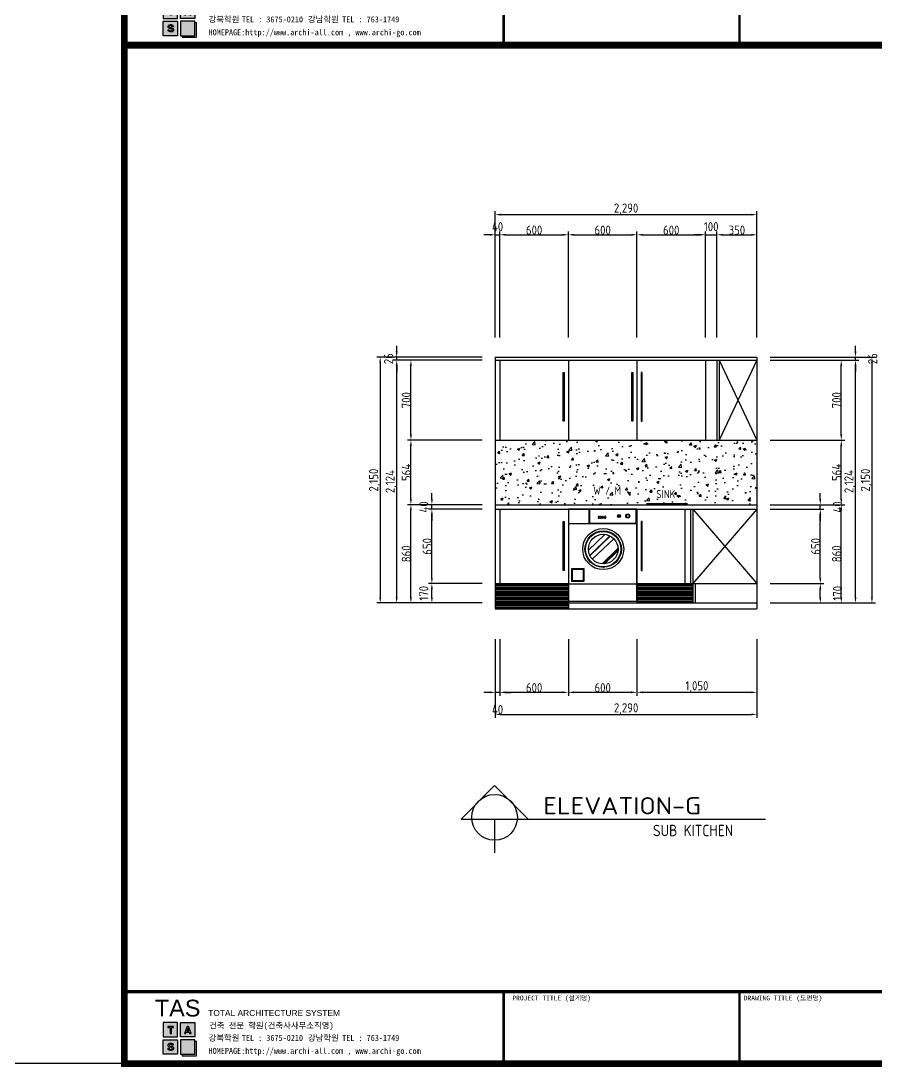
# Model space of a CAD drawing. Extents: x 0 to 79700, y -68 to 28499.
# Drawn here: x 40964 to 48449, y -68 to 9084 of the extents above; entities that cross this region are included whole.
import ezdxf

# ---------------------------------------------------------------- set-up
doc = ezdxf.new("R2010")
doc.units = 0
doc.header["$LTSCALE"] = 50
doc.header["$MEASUREMENT"] = 0
doc.header["$PDMODE"] = 3
doc.layers.get('0').update_dxf_attribs({"linetype": 'CONTINUOUS'})
doc.layers.get('DEFPOINTS').update_dxf_attribs({"linetype": 'CONTINUOUS'})
for name, color, linetype in [('BASE', 2, 'CONTINUOUS'), ('FU', 4, 'CONTINUOUS'), ('FUR', 4, 'CONTINUOUS'), ('V', 4, 'CONTINUOUS')]:
    doc.layers.add(name, color=color, linetype=linetype)
doc.styles.add('3', font='swissk.ttf')
doc.styles.add('4', font='')
doc.styles.get("Standard").update_dxf_attribs({"font": 'architxt.shx'})
doc.styles.get('4').set_extended_font_data('DotumChe')
doc.dimstyles.new('STANDARD$0', dxfattribs={"dimscale": 0, "dimtxt": 80, "dimasz": 50, "dimexe": 30, "dimexo": 150, "dimtad": 3, "dimdec": 0, "dimdsep": 46, "dimlunit": 6, "dimtxsty": 'Standard', "dimcen": 80, "dimclrd": 254, "dimclre": 254, "dimadec": 0, "dimazin": 0, "dimtfac": 1, "dimtdec": 0, "dimtmove": 2, "dimatfit": 3, "dimfxl": 1, "dimtolj": 1, "dimtzin": 0, "dimarcsym": 0})

# ---------------------------------------------------------------- blocks, each defined once
blk = doc.blocks.new('*D437')
at = {"color": 254, "lineweight": -2, "transparency": 16777216}
for p, q in [((47522.3, 4162.2), (47991.2, 4162.2)), ((47961.2, 4042.2), (47961.2, 4112.2)), ((47522.3, 3992.2), (47991.2, 3992.2))]:
    blk.add_line(p, q, dxfattribs=at)
at = {"color": 254, "transparency": 16777216}
for points in [[(47952.8, 4112.2), (47969.5, 4112.2), (47961.2, 4162.2)], [(47952.8, 4042.2), (47969.5, 4042.2), (47961.2, 3992.2)]]:
    blk.add_solid(points, dxfattribs=at)
at = {"layer": 'DEFPOINTS', "color": 0, "transparency": 16777216}
for p in [(47372.3, 4162.2), (47961.2, 4162.2), (47372.3, 3992.2)]:
    blk.add_point(p, dxfattribs=at)
at = {"color": 0, "transparency": 16777216, "insert": (48112.1, 4077.2), "char_height": 80, "attachment_point": 5, "rotation": 90}
blk.add_mtext('\\A1;170', dxfattribs=at)
blk = doc.blocks.new('*D438')
at = {"color": 254, "lineweight": -2, "transparency": 16777216}
for p, q in [((47522.3, 4812.2), (47991.2, 4812.2)), ((47961.2, 4212.2), (47961.2, 4762.2)), ((47522.3, 4162.2), (47991.2, 4162.2))]:
    blk.add_line(p, q, dxfattribs=at)
at = {"color": 254, "transparency": 16777216}
for points in [[(47952.8, 4762.2), (47969.5, 4762.2), (47961.2, 4812.2)], [(47952.8, 4212.2), (47969.5, 4212.2), (47961.2, 4162.2)]]:
    blk.add_solid(points, dxfattribs=at)
at = {"layer": 'DEFPOINTS', "color": 0, "transparency": 16777216}
for p in [(47372.3, 4812.2), (47961.2, 4812.2), (47372.3, 4162.2)]:
    blk.add_point(p, dxfattribs=at)
at = {"color": 0, "transparency": 16777216, "insert": (47920.5, 4487.2), "char_height": 80, "attachment_point": 5, "rotation": 90}
blk.add_mtext('\\A1;650', dxfattribs=at)
blk = doc.blocks.new('*D439')
at = {"color": 254, "lineweight": -2, "transparency": 16777216}
for p, q in [((47961.2, 4902.2), (47961.2, 4952.2)), ((47522.3, 4852.2), (47991.2, 4852.2)), ((47961.2, 4812.2), (47961.2, 4852.2)), ((47522.3, 4812.2), (47991.2, 4812.2)), ((47961.2, 4762.2), (47961.2, 4712.2))]:
    blk.add_line(p, q, dxfattribs=at)
at = {"color": 254, "transparency": 16777216}
for points in [[(47952.8, 4902.2), (47969.5, 4902.2), (47961.2, 4852.2)], [(47952.8, 4762.2), (47969.5, 4762.2), (47961.2, 4812.2)]]:
    blk.add_solid(points, dxfattribs=at)
at = {"layer": 'DEFPOINTS', "color": 0, "transparency": 16777216}
for p in [(47372.3, 4852.2), (47961.2, 4852.2), (47372.3, 4812.2)]:
    blk.add_point(p, dxfattribs=at)
at = {"color": 0, "transparency": 16777216, "insert": (48112.1, 4832.2), "char_height": 80, "attachment_point": 5, "rotation": 90}
blk.add_mtext('\\A1;40', dxfattribs=at)
blk = doc.blocks.new('*D440')
at = {"color": 254, "lineweight": -2, "transparency": 16777216}
for p, q in [((47522.3, 4852.2), (48174.7, 4852.2)), ((48144.7, 4042.2), (48144.7, 4802.2)), ((47522.3, 3992.2), (48174.7, 3992.2))]:
    blk.add_line(p, q, dxfattribs=at)
at = {"color": 254, "transparency": 16777216}
for points in [[(48136.4, 4802.2), (48153, 4802.2), (48144.7, 4852.2)], [(48136.4, 4042.2), (48153, 4042.2), (48144.7, 3992.2)]]:
    blk.add_solid(points, dxfattribs=at)
at = {"layer": 'DEFPOINTS', "color": 0, "transparency": 16777216}
for p in [(47372.3, 4852.2), (48144.7, 4852.2), (47372.3, 3992.2)]:
    blk.add_point(p, dxfattribs=at)
at = {"color": 0, "transparency": 16777216, "insert": (48104.1, 4422.2), "char_height": 80, "attachment_point": 5, "rotation": 90}
blk.add_mtext('\\A1;860', dxfattribs=at)
blk = doc.blocks.new('*D441')
at = {"color": 254, "lineweight": -2, "transparency": 16777216}
for p, q in [((47522.3, 5416.2), (48174.7, 5416.2)), ((48144.7, 4902.2), (48144.7, 5366.2)), ((47522.3, 4852.2), (48174.7, 4852.2))]:
    blk.add_line(p, q, dxfattribs=at)
at = {"color": 254, "transparency": 16777216}
for points in [[(48136.4, 5366.2), (48153, 5366.2), (48144.7, 5416.2)], [(48136.4, 4902.2), (48153, 4902.2), (48144.7, 4852.2)]]:
    blk.add_solid(points, dxfattribs=at)
at = {"layer": 'DEFPOINTS', "color": 0, "transparency": 16777216}
for p in [(47372.3, 5416.2), (48144.7, 5416.2), (47372.3, 4852.2)]:
    blk.add_point(p, dxfattribs=at)
at = {"color": 0, "transparency": 16777216, "insert": (48104.1, 5134.2), "char_height": 80, "attachment_point": 5, "rotation": 90}
blk.add_mtext('\\A1;564', dxfattribs=at)
blk = doc.blocks.new('*D442')
at = {"color": 254, "lineweight": -2, "transparency": 16777216}
for p, q in [((47522.3, 6116.2), (48174.7, 6116.2)), ((48144.7, 5466.2), (48144.7, 6066.2)), ((47522.3, 5416.2), (48174.7, 5416.2))]:
    blk.add_line(p, q, dxfattribs=at)
at = {"color": 254, "transparency": 16777216}
for points in [[(48136.4, 6066.2), (48153, 6066.2), (48144.7, 6116.2)], [(48136.4, 5466.2), (48153, 5466.2), (48144.7, 5416.2)]]:
    blk.add_solid(points, dxfattribs=at)
at = {"layer": 'DEFPOINTS', "color": 0, "transparency": 16777216}
for p in [(47372.3, 6116.2), (48144.7, 6116.2), (47372.3, 5416.2)]:
    blk.add_point(p, dxfattribs=at)
at = {"color": 0, "transparency": 16777216, "insert": (48104.1, 5766.2), "char_height": 80, "attachment_point": 5, "rotation": 90}
blk.add_mtext('\\A1;700', dxfattribs=at)
blk = doc.blocks.new('*D443')
at = {"color": 254, "lineweight": -2, "transparency": 16777216}
for p, q in [((47522.3, 6116.2), (48299.2, 6116.2)), ((48269.2, 4042.2), (48269.2, 6066.2)), ((47522.3, 3992.2), (48299.2, 3992.2))]:
    blk.add_line(p, q, dxfattribs=at)
at = {"color": 254, "transparency": 16777216}
for points in [[(48260.9, 6066.2), (48277.6, 6066.2), (48269.2, 6116.2)], [(48260.9, 4042.2), (48277.6, 4042.2), (48269.2, 3992.2)]]:
    blk.add_solid(points, dxfattribs=at)
at = {"layer": 'DEFPOINTS', "color": 0, "transparency": 16777216}
for p in [(47372.3, 6116.2), (48269.2, 6116.2), (47372.3, 3992.2)]:
    blk.add_point(p, dxfattribs=at)
at = {"color": 0, "transparency": 16777216, "insert": (48221, 5054.2), "char_height": 80, "attachment_point": 5, "rotation": 90}
blk.add_mtext('\\A1;2,124', dxfattribs=at)
blk = doc.blocks.new('*D444')
at = {"color": 254, "lineweight": -2, "transparency": 16777216}
for p, q in [((48269.2, 6192.2), (48269.2, 6242.2)), ((47522.3, 6142.2), (48299.2, 6142.2)), ((48269.2, 6116.2), (48269.2, 6142.2)), ((47522.3, 6116.2), (48299.2, 6116.2)), ((48269.2, 6066.2), (48269.2, 6016.2))]:
    blk.add_line(p, q, dxfattribs=at)
at = {"color": 254, "transparency": 16777216}
for points in [[(48260.9, 6192.2), (48277.6, 6192.2), (48269.2, 6142.2)], [(48260.9, 6066.2), (48277.6, 6066.2), (48269.2, 6116.2)]]:
    blk.add_solid(points, dxfattribs=at)
at = {"layer": 'DEFPOINTS', "color": 0, "transparency": 16777216}
for p in [(47372.3, 6142.2), (48269.2, 6142.2), (47372.3, 6116.2)]:
    blk.add_point(p, dxfattribs=at)
at = {"color": 0, "transparency": 16777216, "insert": (48420.2, 6129.2), "char_height": 80, "attachment_point": 5, "rotation": 90}
blk.add_mtext('\\A1;26', dxfattribs=at)
blk = doc.blocks.new('*D445')
at = {"color": 254, "lineweight": -2, "transparency": 16777216}
for p, q in [((47522.3, 6142.2), (48443.4, 6142.2)), ((48413.4, 6092.2), (48413.4, 4042.2)), ((47522.3, 3992.2), (48443.4, 3992.2))]:
    blk.add_line(p, q, dxfattribs=at)
at = {"color": 254, "transparency": 16777216}
for points in [[(48405.1, 6092.2), (48421.7, 6092.2), (48413.4, 6142.2)], [(48405.1, 4042.2), (48421.7, 4042.2), (48413.4, 3992.2)]]:
    blk.add_solid(points, dxfattribs=at)
at = {"layer": 'DEFPOINTS', "color": 0, "transparency": 16777216}
for p in [(47372.3, 6142.2), (47372.3, 3992.2), (48413.4, 3992.2)]:
    blk.add_point(p, dxfattribs=at)
at = {"color": 0, "transparency": 16777216, "insert": (48365.2, 5067.2), "char_height": 80, "attachment_point": 5, "rotation": 90}
blk.add_mtext('\\A1;2,150', dxfattribs=at)
blk = doc.blocks.new('*D587')
at = {"color": 254, "lineweight": -2, "transparency": 16777216}
for p, q in [((46356.2, 3674.6), (46356.2, 3180.5)), ((47406.2, 3674.6), (47406.2, 3180.5)), ((47356.2, 3210.5), (46406.2, 3210.5))]:
    blk.add_line(p, q, dxfattribs=at)
at = {"color": 254, "transparency": 16777216}
for points in [[(46406.2, 3218.8), (46406.2, 3202.2), (46356.2, 3210.5)], [(47356.2, 3218.8), (47356.2, 3202.2), (47406.2, 3210.5)]]:
    blk.add_solid(points, dxfattribs=at)
at = {"layer": 'DEFPOINTS', "color": 0, "transparency": 16777216}
for p in [(46356.2, 3824.6), (47406.2, 3824.6), (46356.2, 3210.5)]:
    blk.add_point(p, dxfattribs=at)
at = {"color": 0, "transparency": 16777216, "insert": (46881.2, 3258.7), "char_height": 80, "attachment_point": 5}
blk.add_mtext('\\A1;1,050', dxfattribs=at)
blk = doc.blocks.new('*D588')
at = {"color": 254, "lineweight": -2, "transparency": 16777216}
for p, q in [((45756.2, 3674.6), (45756.2, 3180.5)), ((46356.2, 3674.6), (46356.2, 3180.5)), ((46306.2, 3210.5), (45806.2, 3210.5))]:
    blk.add_line(p, q, dxfattribs=at)
at = {"color": 254, "transparency": 16777216}
for points in [[(45806.2, 3218.8), (45806.2, 3202.2), (45756.2, 3210.5)], [(46306.2, 3218.8), (46306.2, 3202.2), (46356.2, 3210.5)]]:
    blk.add_solid(points, dxfattribs=at)
at = {"layer": 'DEFPOINTS', "color": 0, "transparency": 16777216}
for p in [(45756.2, 3824.6), (46356.2, 3824.6), (45756.2, 3210.5)]:
    blk.add_point(p, dxfattribs=at)
at = {"color": 0, "transparency": 16777216, "insert": (46056.2, 3251.1), "char_height": 80, "attachment_point": 5}
blk.add_mtext('\\A1;600', dxfattribs=at)
blk = doc.blocks.new('*D589')
at = {"color": 254, "lineweight": -2, "transparency": 16777216}
for p, q in [((45156.2, 3674.6), (45156.2, 3180.5)), ((45756.2, 3674.6), (45756.2, 3180.5)), ((45706.2, 3210.5), (45206.2, 3210.5))]:
    blk.add_line(p, q, dxfattribs=at)
at = {"color": 254, "transparency": 16777216}
for points in [[(45206.2, 3218.8), (45206.2, 3202.2), (45156.2, 3210.5)], [(45706.2, 3218.8), (45706.2, 3202.2), (45756.2, 3210.5)]]:
    blk.add_solid(points, dxfattribs=at)
at = {"layer": 'DEFPOINTS', "color": 0, "transparency": 16777216}
for p in [(45156.2, 3824.6), (45756.2, 3824.6), (45156.2, 3210.5)]:
    blk.add_point(p, dxfattribs=at)
at = {"color": 0, "transparency": 16777216, "insert": (45456.2, 3251.1), "char_height": 80, "attachment_point": 5}
blk.add_mtext('\\A1;600', dxfattribs=at)
blk = doc.blocks.new('*D590')
at = {"color": 254, "lineweight": -2, "transparency": 16777216}
for p, q in [((45116.2, 3674.6), (45116.2, 3180.5)), ((45156.2, 3674.6), (45156.2, 3180.5)), ((45066.2, 3210.5), (45016.2, 3210.5)), ((45156.2, 3210.5), (45116.2, 3210.5)), ((45206.2, 3210.5), (45256.2, 3210.5))]:
    blk.add_line(p, q, dxfattribs=at)
at = {"color": 254, "transparency": 16777216}
for points in [[(45066.2, 3218.8), (45066.2, 3202.2), (45116.2, 3210.5)], [(45206.2, 3218.8), (45206.2, 3202.2), (45156.2, 3210.5)]]:
    blk.add_solid(points, dxfattribs=at)
at = {"layer": 'DEFPOINTS', "color": 0, "transparency": 16777216}
for p in [(45116.2, 3824.6), (45156.2, 3824.6), (45116.2, 3210.5)]:
    blk.add_point(p, dxfattribs=at)
at = {"color": 0, "transparency": 16777216, "insert": (45136.2, 3059.6), "char_height": 80, "attachment_point": 5}
blk.add_mtext('\\A1;40', dxfattribs=at)
blk = doc.blocks.new('*D591')
at = {"color": 254, "lineweight": -2, "transparency": 16777216}
for p, q in [((45116.2, 3674.6), (45116.2, 2987.5)), ((47406.2, 3674.6), (47406.2, 2987.5)), ((45166.2, 3017.5), (47356.2, 3017.5))]:
    blk.add_line(p, q, dxfattribs=at)
at = {"color": 254, "transparency": 16777216}
for points in [[(45166.2, 3025.9), (45166.2, 3009.2), (45116.2, 3017.5)], [(47356.2, 3025.9), (47356.2, 3009.2), (47406.2, 3017.5)]]:
    blk.add_solid(points, dxfattribs=at)
at = {"layer": 'DEFPOINTS', "color": 0, "transparency": 16777216}
for p in [(45116.2, 3824.6), (47406.2, 3824.6), (47406.2, 3017.5)]:
    blk.add_point(p, dxfattribs=at)
at = {"color": 0, "transparency": 16777216, "insert": (46261.2, 3065.8), "char_height": 80, "attachment_point": 5}
blk.add_mtext('\\A1;2,290', dxfattribs=at)
blk = doc.blocks.new('*D592')
at = {"color": 254, "lineweight": -2, "transparency": 16777216}
for p, q in [((45116.2, 6313.3), (45116.2, 7243.3)), ((45156.2, 6313.3), (45156.2, 7243.3)), ((45066.2, 7213.3), (45016.2, 7213.3)), ((45116.2, 7213.3), (45156.2, 7213.3)), ((45206.2, 7213.3), (45256.2, 7213.3))]:
    blk.add_line(p, q, dxfattribs=at)
at = {"color": 254, "transparency": 16777216}
for points in [[(45066.2, 7221.7), (45066.2, 7205), (45116.2, 7213.3)], [(45206.2, 7221.7), (45206.2, 7205), (45156.2, 7213.3)]]:
    blk.add_solid(points, dxfattribs=at)
at = {"layer": 'DEFPOINTS', "color": 0, "transparency": 16777216}
for p in [(45156.2, 7213.3), (45116.2, 6163.3), (45156.2, 6163.3)]:
    blk.add_point(p, dxfattribs=at)
at = {"color": 0, "transparency": 16777216, "insert": (45136.2, 7284.3), "char_height": 80, "attachment_point": 5}
blk.add_mtext('\\A1;40', dxfattribs=at)
blk = doc.blocks.new('*D593')
at = {"color": 254, "lineweight": -2, "transparency": 16777216}
for p, q in [((45156.2, 6313.3), (45156.2, 7243.3)), ((45756.2, 6313.3), (45756.2, 7243.3)), ((45206.2, 7213.3), (45706.2, 7213.3))]:
    blk.add_line(p, q, dxfattribs=at)
at = {"color": 254, "transparency": 16777216}
for points in [[(45206.2, 7221.7), (45206.2, 7205), (45156.2, 7213.3)], [(45706.2, 7221.7), (45706.2, 7205), (45756.2, 7213.3)]]:
    blk.add_solid(points, dxfattribs=at)
at = {"layer": 'DEFPOINTS', "color": 0, "transparency": 16777216}
for p in [(45756.2, 7213.3), (45156.2, 6163.3), (45756.2, 6163.3)]:
    blk.add_point(p, dxfattribs=at)
at = {"color": 0, "transparency": 16777216, "insert": (45456.2, 7254), "char_height": 80, "attachment_point": 5}
blk.add_mtext('\\A1;600', dxfattribs=at)
blk = doc.blocks.new('*D594')
at = {"color": 254, "lineweight": -2, "transparency": 16777216}
for p, q in [((45756.2, 6313.3), (45756.2, 7243.3)), ((46356.2, 6313.3), (46356.2, 7243.3)), ((45806.2, 7213.3), (46306.2, 7213.3))]:
    blk.add_line(p, q, dxfattribs=at)
at = {"color": 254, "transparency": 16777216}
for points in [[(45806.2, 7221.7), (45806.2, 7205), (45756.2, 7213.3)], [(46306.2, 7221.7), (46306.2, 7205), (46356.2, 7213.3)]]:
    blk.add_solid(points, dxfattribs=at)
at = {"layer": 'DEFPOINTS', "color": 0, "transparency": 16777216}
for p in [(46356.2, 7213.3), (45756.2, 6163.3), (46356.2, 6163.3)]:
    blk.add_point(p, dxfattribs=at)
at = {"color": 0, "transparency": 16777216, "insert": (46056.2, 7254), "char_height": 80, "attachment_point": 5}
blk.add_mtext('\\A1;600', dxfattribs=at)
blk = doc.blocks.new('*D595')
at = {"color": 254, "lineweight": -2, "transparency": 16777216}
for p, q in [((46356.2, 6313.3), (46356.2, 7243.3)), ((46956.2, 6313.3), (46956.2, 7243.3)), ((46406.2, 7213.3), (46906.2, 7213.3))]:
    blk.add_line(p, q, dxfattribs=at)
at = {"color": 254, "transparency": 16777216}
for points in [[(46406.2, 7221.7), (46406.2, 7205), (46356.2, 7213.3)], [(46906.2, 7221.7), (46906.2, 7205), (46956.2, 7213.3)]]:
    blk.add_solid(points, dxfattribs=at)
at = {"layer": 'DEFPOINTS', "color": 0, "transparency": 16777216}
for p in [(46956.2, 7213.3), (46356.2, 6163.3), (46956.2, 6163.3)]:
    blk.add_point(p, dxfattribs=at)
at = {"color": 0, "transparency": 16777216, "insert": (46656.2, 7254), "char_height": 80, "attachment_point": 5}
blk.add_mtext('\\A1;600', dxfattribs=at)
blk = doc.blocks.new('*D596')
at = {"color": 254, "lineweight": -2, "transparency": 16777216}
for p, q in [((46956.2, 6313.3), (46956.2, 7243.3)), ((47056.2, 6313.3), (47056.2, 7243.3)), ((46906.2, 7213.3), (46856.2, 7213.3)), ((46956.2, 7213.3), (47056.2, 7213.3)), ((47106.2, 7213.3), (47156.2, 7213.3))]:
    blk.add_line(p, q, dxfattribs=at)
at = {"color": 254, "transparency": 16777216}
for points in [[(46906.2, 7221.7), (46906.2, 7205), (46956.2, 7213.3)], [(47106.2, 7221.7), (47106.2, 7205), (47056.2, 7213.3)]]:
    blk.add_solid(points, dxfattribs=at)
at = {"layer": 'DEFPOINTS', "color": 0, "transparency": 16777216}
for p in [(47056.2, 7213.3), (46956.2, 6163.3), (47056.2, 6163.3)]:
    blk.add_point(p, dxfattribs=at)
at = {"color": 0, "transparency": 16777216, "insert": (47006.2, 7284.3), "char_height": 80, "attachment_point": 5}
blk.add_mtext('\\A1;100', dxfattribs=at)
blk = doc.blocks.new('*D597')
at = {"color": 254, "lineweight": -2, "transparency": 16777216}
for p, q in [((47056.2, 6313.3), (47056.2, 7243.3)), ((47406.2, 6313.3), (47406.2, 7243.3)), ((47106.2, 7213.3), (47356.2, 7213.3))]:
    blk.add_line(p, q, dxfattribs=at)
at = {"color": 254, "transparency": 16777216}
for points in [[(47106.2, 7221.7), (47106.2, 7205), (47056.2, 7213.3)], [(47356.2, 7221.7), (47356.2, 7205), (47406.2, 7213.3)]]:
    blk.add_solid(points, dxfattribs=at)
at = {"layer": 'DEFPOINTS', "color": 0, "transparency": 16777216}
for p in [(47406.2, 7213.3), (47056.2, 6163.3), (47406.2, 6163.3)]:
    blk.add_point(p, dxfattribs=at)
at = {"color": 0, "transparency": 16777216, "insert": (47231.2, 7254), "char_height": 80, "attachment_point": 5}
blk.add_mtext('\\A1;350', dxfattribs=at)
blk = doc.blocks.new('*D598')
at = {"color": 254, "lineweight": -2, "transparency": 16777216}
for p, q in [((45116.2, 6313.3), (45116.2, 7419.5)), ((47406.2, 6313.3), (47406.2, 7419.5)), ((45166.2, 7389.5), (47356.2, 7389.5))]:
    blk.add_line(p, q, dxfattribs=at)
at = {"color": 254, "transparency": 16777216}
for points in [[(45166.2, 7397.9), (45166.2, 7381.2), (45116.2, 7389.5)], [(47356.2, 7397.9), (47356.2, 7381.2), (47406.2, 7389.5)]]:
    blk.add_solid(points, dxfattribs=at)
at = {"layer": 'DEFPOINTS', "color": 0, "transparency": 16777216}
for p in [(47406.2, 7389.5), (45116.2, 6163.3), (47406.2, 6163.3)]:
    blk.add_point(p, dxfattribs=at)
at = {"color": 0, "transparency": 16777216, "insert": (46261.2, 7437.8), "char_height": 80, "attachment_point": 5}
blk.add_mtext('\\A1;2,290', dxfattribs=at)
blk = doc.blocks.new('*D599')
at = {"color": 254, "lineweight": -2, "transparency": 16777216}
for p, q in [((45000, 4162.2), (44531.2, 4162.2)), ((44561.2, 4042.2), (44561.2, 4112.2)), ((45000, 3992.2), (44531.2, 3992.2))]:
    blk.add_line(p, q, dxfattribs=at)
at = {"color": 254, "transparency": 16777216}
for points in [[(44552.8, 4112.2), (44569.5, 4112.2), (44561.2, 4162.2)], [(44552.8, 4042.2), (44569.5, 4042.2), (44561.2, 3992.2)]]:
    blk.add_solid(points, dxfattribs=at)
at = {"layer": 'DEFPOINTS', "color": 0, "transparency": 16777216}
for p in [(44561.2, 4162.2), (45150, 4162.2), (45150, 3992.2)]:
    blk.add_point(p, dxfattribs=at)
at = {"color": 0, "transparency": 16777216, "insert": (44490.2, 4077.2), "char_height": 80, "attachment_point": 5, "rotation": 90}
blk.add_mtext('\\A1;170', dxfattribs=at)
blk = doc.blocks.new('*D600')
at = {"color": 254, "lineweight": -2, "transparency": 16777216}
for p, q in [((45000, 4812.2), (44531.2, 4812.2)), ((44561.2, 4212.2), (44561.2, 4762.2)), ((45000, 4162.2), (44531.2, 4162.2))]:
    blk.add_line(p, q, dxfattribs=at)
at = {"color": 254, "transparency": 16777216}
for points in [[(44552.8, 4762.2), (44569.5, 4762.2), (44561.2, 4812.2)], [(44552.8, 4212.2), (44569.5, 4212.2), (44561.2, 4162.2)]]:
    blk.add_solid(points, dxfattribs=at)
at = {"layer": 'DEFPOINTS', "color": 0, "transparency": 16777216}
for p in [(44561.2, 4812.2), (45150, 4812.2), (45150, 4162.2)]:
    blk.add_point(p, dxfattribs=at)
at = {"color": 0, "transparency": 16777216, "insert": (44520.6, 4487.2), "char_height": 80, "attachment_point": 5, "rotation": 90}
blk.add_mtext('\\A1;650', dxfattribs=at)
blk = doc.blocks.new('*D601')
at = {"color": 254, "lineweight": -2, "transparency": 16777216}
for p, q in [((44561.2, 4902.2), (44561.2, 4952.2)), ((45000, 4852.2), (44531.2, 4852.2)), ((44561.2, 4812.2), (44561.2, 4852.2)), ((45000, 4812.2), (44531.2, 4812.2)), ((44561.2, 4762.2), (44561.2, 4712.2))]:
    blk.add_line(p, q, dxfattribs=at)
at = {"color": 254, "transparency": 16777216}
for points in [[(44552.8, 4902.2), (44569.5, 4902.2), (44561.2, 4852.2)], [(44552.8, 4762.2), (44569.5, 4762.2), (44561.2, 4812.2)]]:
    blk.add_solid(points, dxfattribs=at)
at = {"layer": 'DEFPOINTS', "color": 0, "transparency": 16777216}
for p in [(44561.2, 4852.2), (45150, 4852.2), (45150, 4812.2)]:
    blk.add_point(p, dxfattribs=at)
at = {"color": 0, "transparency": 16777216, "insert": (44490.2, 4832.2), "char_height": 80, "attachment_point": 5, "rotation": 90}
blk.add_mtext('\\A1;40', dxfattribs=at)
blk = doc.blocks.new('*D602')
at = {"color": 254, "lineweight": -2, "transparency": 16777216}
for p, q in [((45000, 4852.2), (44347.7, 4852.2)), ((44377.7, 4042.2), (44377.7, 4802.2)), ((45000, 3992.2), (44347.7, 3992.2))]:
    blk.add_line(p, q, dxfattribs=at)
at = {"color": 254, "transparency": 16777216}
for points in [[(44369.3, 4802.2), (44386, 4802.2), (44377.7, 4852.2)], [(44369.3, 4042.2), (44386, 4042.2), (44377.7, 3992.2)]]:
    blk.add_solid(points, dxfattribs=at)
at = {"layer": 'DEFPOINTS', "color": 0, "transparency": 16777216}
for p in [(44377.7, 4852.2), (45150, 4852.2), (45150, 3992.2)]:
    blk.add_point(p, dxfattribs=at)
at = {"color": 0, "transparency": 16777216, "insert": (44337, 4422.2), "char_height": 80, "attachment_point": 5, "rotation": 90}
blk.add_mtext('\\A1;860', dxfattribs=at)
blk = doc.blocks.new('*D603')
at = {"color": 254, "lineweight": -2, "transparency": 16777216}
for p, q in [((45000, 5416.2), (44347.7, 5416.2)), ((44377.7, 4902.2), (44377.7, 5366.2)), ((45000, 4852.2), (44347.7, 4852.2))]:
    blk.add_line(p, q, dxfattribs=at)
at = {"color": 254, "transparency": 16777216}
for points in [[(44369.3, 5366.2), (44386, 5366.2), (44377.7, 5416.2)], [(44369.3, 4902.2), (44386, 4902.2), (44377.7, 4852.2)]]:
    blk.add_solid(points, dxfattribs=at)
at = {"layer": 'DEFPOINTS', "color": 0, "transparency": 16777216}
for p in [(44377.7, 5416.2), (45150, 5416.2), (45150, 4852.2)]:
    blk.add_point(p, dxfattribs=at)
at = {"color": 0, "transparency": 16777216, "insert": (44337, 5134.2), "char_height": 80, "attachment_point": 5, "rotation": 90}
blk.add_mtext('\\A1;564', dxfattribs=at)
blk = doc.blocks.new('*D604')
at = {"color": 254, "lineweight": -2, "transparency": 16777216}
for p, q in [((45000, 6116.2), (44347.7, 6116.2)), ((44377.7, 5466.2), (44377.7, 6066.2)), ((45000, 5416.2), (44347.7, 5416.2))]:
    blk.add_line(p, q, dxfattribs=at)
at = {"color": 254, "transparency": 16777216}
for points in [[(44369.3, 6066.2), (44386, 6066.2), (44377.7, 6116.2)], [(44369.3, 5466.2), (44386, 5466.2), (44377.7, 5416.2)]]:
    blk.add_solid(points, dxfattribs=at)
at = {"layer": 'DEFPOINTS', "color": 0, "transparency": 16777216}
for p in [(44377.7, 6116.2), (45150, 6116.2), (45150, 5416.2)]:
    blk.add_point(p, dxfattribs=at)
at = {"color": 0, "transparency": 16777216, "insert": (44337, 5766.2), "char_height": 80, "attachment_point": 5, "rotation": 90}
blk.add_mtext('\\A1;700', dxfattribs=at)
blk = doc.blocks.new('*D605')
at = {"color": 254, "lineweight": -2, "transparency": 16777216}
for p, q in [((45000, 6116.2), (44223.1, 6116.2)), ((44253.1, 4042.2), (44253.1, 6066.2)), ((45000, 3992.2), (44223.1, 3992.2))]:
    blk.add_line(p, q, dxfattribs=at)
at = {"color": 254, "transparency": 16777216}
for points in [[(44244.8, 6066.2), (44261.5, 6066.2), (44253.1, 6116.2)], [(44244.8, 4042.2), (44261.5, 4042.2), (44253.1, 3992.2)]]:
    blk.add_solid(points, dxfattribs=at)
at = {"layer": 'DEFPOINTS', "color": 0, "transparency": 16777216}
for p in [(44253.1, 6116.2), (45150, 6116.2), (45150, 3992.2)]:
    blk.add_point(p, dxfattribs=at)
at = {"color": 0, "transparency": 16777216, "insert": (44204.9, 5054.2), "char_height": 80, "attachment_point": 5, "rotation": 90}
blk.add_mtext('\\A1;2,124', dxfattribs=at)
blk = doc.blocks.new('*D606')
at = {"color": 254, "lineweight": -2, "transparency": 16777216}
for p, q in [((44253.1, 6192.2), (44253.1, 6242.2)), ((45000, 6142.2), (44223.1, 6142.2)), ((44253.1, 6116.2), (44253.1, 6142.2)), ((45000, 6116.2), (44223.1, 6116.2)), ((44253.1, 6066.2), (44253.1, 6016.2))]:
    blk.add_line(p, q, dxfattribs=at)
at = {"color": 254, "transparency": 16777216}
for points in [[(44244.8, 6192.2), (44261.5, 6192.2), (44253.1, 6142.2)], [(44244.8, 6066.2), (44261.5, 6066.2), (44253.1, 6116.2)]]:
    blk.add_solid(points, dxfattribs=at)
at = {"layer": 'DEFPOINTS', "color": 0, "transparency": 16777216}
for p in [(44253.1, 6142.2), (45150, 6142.2), (45150, 6116.2)]:
    blk.add_point(p, dxfattribs=at)
at = {"color": 0, "transparency": 16777216, "insert": (44182.2, 6129.2), "char_height": 80, "attachment_point": 5, "rotation": 90}
blk.add_mtext('\\A1;26', dxfattribs=at)
blk = doc.blocks.new('*D607')
at = {"color": 254, "lineweight": -2, "transparency": 16777216}
for p, q in [((45000, 6142.2), (44078.9, 6142.2)), ((44108.9, 6092.2), (44108.9, 4042.2)), ((45000, 3992.2), (44078.9, 3992.2))]:
    blk.add_line(p, q, dxfattribs=at)
at = {"color": 254, "transparency": 16777216}
for points in [[(44100.6, 6092.2), (44117.3, 6092.2), (44108.9, 6142.2)], [(44100.6, 4042.2), (44117.3, 4042.2), (44108.9, 3992.2)]]:
    blk.add_solid(points, dxfattribs=at)
at = {"layer": 'DEFPOINTS', "color": 0, "transparency": 16777216}
for p in [(45150, 6142.2), (44108.9, 3992.2), (45150, 3992.2)]:
    blk.add_point(p, dxfattribs=at)
at = {"color": 0, "transparency": 16777216, "insert": (44060.7, 5067.2), "char_height": 80, "attachment_point": 5, "rotation": 90}
blk.add_mtext('\\A1;2,150', dxfattribs=at)
blk = doc.blocks.new('407')
at = {"color": 71}
for p, q in [((-401.1, 566.9), (198.9, 566.9)), ((198.9, 566.9), (-401.1, 566.9)), ((-401.1, 566.9), (-401.1, -238.1)), ((-219.2, 438.4), (-219.2, 565.6)), ((193.6, 563.7), (-215.7, 563.7)), ((-215.7, 563.7), (-215.7, 444.1)), ((193.6, 444.1), (193.6, 563.7)), ((198.9, 566.9), (198.9, -84.4)), ((198.9, -238.1), (198.9, 566.9)), ((198.9, 565.6), (198.9, -84.4)), ((-140.9, 503.9), (-140.9, 487.5)), ((-135.6, 503.9), (-140.9, 503.9)), ((-140.9, 487.5), (-135.6, 487.5)), ((-135.6, 487.5), (-135.6, 503.9)), ((-128.1, 503.9), (-128.1, 487.5)), ((-122.9, 503.9), (-128.1, 503.9)), ((-128.1, 487.5), (-122.9, 487.5)), ((-122.9, 487.5), (-122.9, 503.9)), ((-116.2, 503.9), (-116.2, 487.5)), ((-110.9, 503.9), (-116.2, 503.9)), ((-116.2, 487.5), (-110.9, 487.5)), ((-110.9, 487.5), (-110.9, 503.9)), ((-103.5, 503.9), (-103.5, 487.5)), ((-98.2, 503.9), (-103.5, 503.9)), ((-103.5, 487.5), (-98.2, 487.5)), ((-98.2, 487.5), (-98.2, 503.9)), ((-91.5, 503.9), (-91.5, 487.5)), ((-86.3, 503.9), (-91.5, 503.9)), ((-91.5, 487.5), (-86.3, 487.5)), ((-86.3, 487.5), (-86.3, 503.9)), ((-78.8, 503.9), (-78.8, 487.5)), ((-73.5, 503.9), (-78.8, 503.9)), ((-78.8, 487.5), (-73.5, 487.5)), ((-73.5, 487.5), (-73.5, 503.9)), ((198.9, 438.7), (-401.1, 438.7)), ((198.9, 438.7), (-401.1, 438.7)), ((-215.7, 444.1), (193.6, 444.1)), ((-225.6, 208.2), (-83, 347.1)), ((-214, 163.7), (-38.8, 334.3)), ((-212.2, 160.1), (-35.3, 332.5)), ((-2.7, 307.8), (-192.2, 130.9)), ((-104.7, 88.9), (33.1, 223.1)), ((-90.6, 88.7), (32.9, 209)), ((-85.5, 89.1), (32.4, 203.9)), ((-372.5, 44.7), (-372.5, -61.5)), ((-264, 44.7), (-372.5, 44.7)), ((-367.5, 39.7), (-367.5, -56.5)), ((-269, 39.7), (-367.5, 39.7)), ((-269, -56.5), (-269, 39.7)), ((-264, -61.5), (-264, 44.7)), ((-401.1, -84.4), (198.9, -84.4)), ((-372.5, -61.5), (-264, -61.5)), ((-367.5, -56.5), (-269, -56.5))]:
    blk.add_line(p, q, dxfattribs=at)
for centre, radius in [((43.1, 507.7), 12.9), ((43.1, 507.7), 7.9), ((118.6, 507.7), 17.9), ((118.6, 507.7), 12.9), ((-96.4, 218.2), 179.6), ((-96.4, 218.2), 159.6), ((-96.4, 218.2), 154.6), ((-96.4, 218.2), 129.6)]:
    blk.add_circle(centre, radius, dxfattribs=at)
at = {"layer": 'DEFPOINTS', "color": 71, "linetype": 'ByBlock'}
for p in [(-401.1, -238.1), (-401.1, -238.1), (198.9, -238.1), (198.9, -238.1), (217.9, -238.1)]:
    blk.add_point(p, dxfattribs=at)
at = {"layer": 'FUR', "color": 71}
blk.add_line((-401.1, -238.1), (198.9, -238.1), dxfattribs=at)
blk = doc.blocks.new('forma3')
h = blk.add_hatch(color=7)
h.paths.add_polyline_path([(20.59, 7.79), (16.39, 7.79), (16.39, 11.99), (20.59, 11.99)])
h.paths.add_polyline_path([(18.72, 10.83), (18.28, 10.83), (17.55, 8.8), (17.95, 8.8), (18.08, 9.22), (18.91, 9.22), (19.05, 8.8), (19.45, 8.8)], flags=16)
h.paths.add_polyline_path([(18.49, 10.49), (18.19, 9.55), (18.8, 9.55)], flags=0)
h.paths.add_polyline_path([(11.35, 7.79), (15.55, 7.79), (15.55, 11.99), (11.35, 11.99)])
h.paths.add_polyline_path([(14.34, 10.82), (12.72, 10.82), (12.72, 10.52), (13.34, 10.52), (13.34, 8.8), (13.72, 8.8), (13.72, 10.52), (14.34, 10.52)], flags=16)
h.paths.add_polyline_path([(11.35, 6.95), (15.55, 6.95), (15.55, 2.75), (11.35, 2.75)])
edge = h.paths.add_edge_path(flags=16)
edge.add_line((14.3, 5.37), (13.95, 5.37))
edge.add_arc((13.51, 5.25), 0.461, 15.2045, 91.6435)
edge.add_arc((13.52, 5.25), 0.46, 92.5202, 143.5117)
edge.add_arc((13.33, 5.41), 0.223, 147.9136, 257.5767)
edge.add_arc((13.93, 6.55), 1.5, 244.5439, 262.1897)
edge.add_arc((13.55, 3.91), 1.16, 54.3571, 81.1751, ccw=False)
edge.add_arc((13.86, 4.48), 0.522, -18.0796, 45.7147, ccw=False)
edge.add_arc((13.79, 4.44), 0.583, 294.2457, 348.2392, ccw=False)
edge.add_arc((13.52, 5.26), 1.45, 262.9929, 290.5927, ccw=False)
edge.add_arc((13.42, 4.52), 0.701, 210.9646, 263.5539, ccw=False)
edge.add_arc((13.19, 4.42), 0.45, 173.3367, 214.756, ccw=False)
edge.add_line((12.74, 4.47), (13.09, 4.47))
edge.add_arc((13.45, 4.5), 0.362, 184.7381, 266.0846)
edge.add_arc((13.58, 4.71), 0.585, 254.8829, 310.8747)
edge.add_arc((13.79, 4.42), 0.227, 317.6345, 411.7698)
edge.add_arc((13.32, 3.6), 1.17, 58.3854, 82.4062)
edge.add_arc((13.72, 6.2), 1.46, 238.4434, 260.2529, ccw=False)
edge.add_arc((13.27, 5.38), 0.526, 138.4377, 234.2522, ccw=False)
edge.add_arc((13.53, 5.04), 0.951, 79.1189, 133.9717, ccw=False)
edge.add_arc((13.63, 5.29), 0.691, 28.7179, 83.0271, ccw=False)
edge.add_arc((13.15, 5.21), 1.16, 7.9314, 20.6514, ccw=False)
h.paths.add_polyline_path([(20.59, 6.95), (16.39, 6.95), (16.39, 2.75), (20.59, 2.75)])
blk.add_line((0, 297), (420, 297))
at = {"const_width": 2}
blk.add_lwpolyline([(0, 297), (0, 0), (420, 0), (420, 297)], close=True, dxfattribs=at)
for points, const_width in [([(420, 21), (0, 21)], 1), ([(110.67, 0), (110.67, 21)], 0.7), ([(179.5, 0), (179.5, 21)], 0.7), ([(263.5, 0), (263.5, 21)], 0.7), ([(298.5, 0), (298.5, 21)], 0.7), ([(347.5, 0), (347.5, 21)], 0.7), ([(382.5, 0), (382.5, 21)], 0.7), ([(347.5, 10.5), (298.5, 10.5)], 0.7)]:
    blk.add_lwpolyline(points, dxfattribs=dict(const_width=const_width))
at = {"color": 7}
for points in [[(11.35, 7.79), (15.55, 7.79), (15.55, 11.99), (11.35, 11.99)], [(14.34, 10.82), (12.72, 10.82), (12.72, 10.52), (13.34, 10.52), (13.34, 8.8), (13.72, 8.8), (13.72, 10.52), (14.34, 10.52), (14.34, 10.82)], [(20.59, 7.79), (16.39, 7.79), (16.39, 11.99), (20.59, 11.99)], [(18.72, 10.83), (18.28, 10.83), (17.55, 8.8), (17.95, 8.8), (18.08, 9.22), (18.91, 9.22), (19.05, 8.8), (19.45, 8.8)], [(18.49, 10.49), (18.19, 9.55), (18.8, 9.55)], [(11.35, 6.95), (15.55, 6.95), (15.55, 2.75), (11.35, 2.75)], [(20.59, 6.95), (16.39, 6.95), (16.39, 2.75), (20.59, 2.75)]]:
    blk.add_lwpolyline(points, close=True, dxfattribs=at)
blk.add_lwpolyline([(16.83, 2.75), (16.83, 2.3), (21.03, 2.3), (21.03, 6.5), (20.59, 6.5)], dxfattribs=at)
blk.add_lwpolyline([(14.3, 5.37), (13.95, 5.37, 0.346472), (13.49, 5.71, 0.226238), (13.15, 5.53, 0.5187), (13.29, 5.19, 0.077147), (13.73, 5.06, -0.117552), (14.23, 4.86, -0.285774), (14.36, 4.32, -0.240049), (14.03, 3.91, -0.121012), (13.34, 3.83, -0.233578), (12.82, 4.16, -0.18272), (12.74, 4.47), (13.09, 4.47, 0.370638), (13.43, 4.14, 0.24929), (13.96, 4.26, 0.435514), (13.94, 4.59, 0.105196), (13.48, 4.76, -0.09545), (12.96, 4.95, -0.444259), (12.87, 5.73, -0.244018), (13.71, 5.98, -0.241506), (14.23, 5.62, -0.055559)], format="xyb", close=True, dxfattribs=at)
for s, height, style, p in [('TAS', 4.9, '3', (8.89, 13.75)), ('PROJECT TITLE (설게명)', 1.4, '4', (113.22, 18.44)), ('DRAWING TITLE (도면명)', 1.4, '4', (180.72, 18.44)), ('SCALE (축척)', 1.4, '4', (264.72, 18.44)), ('DESIGN BY (계획)', 1.4, '4', (299.72, 18.44)), ('SHEET', 1.4, '4', (348.72, 18.44)), ('DATE', 1.4, '4', (376.93, 18.44)), ('SHEET NO.', 1.4, '4', (383.72, 18.44)), ('TOTAL ARCHITECTURE SYSTEM', 1.75, '3', (24.47, 13.9)), (' 건축 전문 학원(건축사사무소직영)', 1.75, '4', (23.55, 10.24)), ('DRAWN BY (제도)', 1.4, '4', (299.72, 7.94)), ('강북학원', 1.75, '4', (24.57, 6.63)), ('TEL : 3675-0210', 1.75, '4', (34.28, 6.63)), ('강남학원', 1.75, '4', (53.57, 6.63)), ('TEL : 763-1749', 1.75, '4', (63.55, 6.63)), ('HOMEPAGE:http://www.archi-all.com , www.archi-go.com', 1.75, '4', (24.57, 2.86))]:
    blk.add_text(s, height=height, dxfattribs=dict(style=style)).set_placement(p)

msp = doc.modelspace()

# ---------------------------------------------------------------- hatches: boundary and pattern name
at = {"ltscale": 10}
h = msp.add_hatch(dxfattribs=at)
h.set_pattern_fill('AR-CONC', color=62, scale=30, style=0)
h.set_pattern_definition([(50, (101195.35, 4393.8), (215.17805, -18.82564), [22.5, -247.5]), (355, (101195.35, 4393.8), (-41.6254, 225.6576), [18, -198]), (100.4514, (101213.28, 4392.24), (173.5528, 206.8319), [19.12206, -210.3426]), (46.1842, (101195.35, 4453.8), (320.1723, -49.6557), [33.75, -371.25]), (96.6356, (101222.03, 4449.67), (280.3988, 292.2354), [28.683, -315.5139]), (351.1842, (101195.35, 4453.8), (280.3986, 292.2356), [27, -297]), (21, (101225.35, 4438.8), (179.0721, -120.78567), [22.5, -247.5]), (326, (101225.35, 4438.8), (72.9946, 217.545), [18, -198]), (71.4514, (101240.28, 4428.74), (252.0668, 96.75915), [19.12206, -210.3426]), (37.5, (101195.35, 4393.81), (3.64796, 99.86816), [0, -195.6, 0, -201, 0, -198.75]), (7.5, (101195.35, 4393.81), (78.92086, 118.32351), [0, -114.6, 0, -191.1, 0, -75.75]), (327.5, (101128.45, 4393.81), (160.14673, -6.76646), [0, -75, 0, -234, 0, -310.5]), (317.5, (101098.45, 4393.8), (174.95585, 30.0315), [0, -97.5, 0, -155.4, 0, -220.5])])
h.paths.add_polyline_path([(46356.17081, 5416.1584), (45116.17081, 5416.1584), (45116.17081, 4852.1584), (47406.17081, 4852.1584), (47406.17081, 5416.1584)])
h.paths.add_polyline_path([(45947.35535, 4890.41559), (46334.02202, 4890.41559), (46334.02202, 5050.41559), (45947.35535, 5050.41559)], flags=24)
h.paths.add_polyline_path([(46507.91429, 4892.54784), (46756.24763, 4892.54784), (46756.24763, 4997.54784), (46507.91429, 4997.54784)], flags=24)
h = msp.add_hatch(dxfattribs=at)
h.set_pattern_fill('ANSI31', color=254, scale=100, angle=315, style=0)
h.set_pattern_definition([(0, (101195.353, 4393.806), (4e-15, 12.5), [])])
h.paths.add_polyline_path([(46356.17081, 4162.1584), (46356.17081, 4160.87892), (46356.17081, 4007.1584), (46356.17081, 3992.1584), (46846.17081, 3992.1584), (46846.17081, 4162.1584)])
h.paths.add_polyline_path([(45116.17081, 4162.1584), (45116.17081, 3942.1584), (45756.17081, 3942.1584), (45756.17081, 3992.1584), (45756.17081, 4162.1584)])

# ---------------------------------------------------------------- linework, layer by layer
for p, q in [((45116.17081, 6142.1584), (47406.17081, 6142.1584)), ((45116.17081, 6116.1584), (47406.17081, 6116.1584)), ((45156.17081, 6116.1584), (45156.17081, 5416.1584)), ((45756.17081, 6116.1584), (45756.17081, 5416.1584)), ((46356.17081, 6116.1584), (46356.17081, 5416.1584)), ((46956.17081, 6116.1584), (46956.17081, 5416.1584)), ((47056.17081, 6116.1584), (47056.17081, 5416.1584)), ((47076.17081, 6116.1584), (47076.17081, 5416.1584)), ((47406.17081, 6116.1584), (47076.17081, 5416.1584)), ((47076.17081, 6116.1584), (47406.17081, 5416.1584)), ((45116.17081, 5416.1584), (46356.17081, 5416.1584)), ((46356.17081, 5416.1584), (47406.17081, 5416.1584)), ((45116.17081, 4852.1584), (47406.17081, 4852.1584)), ((45116.17081, 4812.1584), (47406.17081, 4812.1584)), ((45156.17081, 4812.1584), (45156.17081, 4162.1584)), ((45756.17081, 4812.1584), (45756.17081, 3992.1584)), ((46356.17081, 4812.1584), (46356.17081, 3992.1584)), ((46776.17081, 4812.1584), (46776.17081, 4162.1584)), ((46776.17081, 4812.1584), (46776.17081, 4162.1584)), ((46826.17081, 4812.1584), (46826.17081, 4162.1584)), ((46826.17081, 4812.1584), (46826.17081, 4162.1584)), ((46846.17081, 4812.1584), (46846.17081, 4162.1584)), ((46846.17081, 4812.1584), (47406.17081, 4162.1584)), ((47406.17081, 4812.1584), (46846.17081, 4162.1584)), ((45116.17081, 4162.1584), (45756.17081, 4162.1584)), ((46356.17081, 4162.1584), (47406.17081, 4162.1584)), ((46846.17081, 4162.1584), (46846.17081, 3992.1584)), ((46846.17081, 4162.1584), (46846.17081, 3992.1584)), ((46866.17081, 4162.1584), (46866.17081, 3992.1584))]:
    msp.add_line(p, q, dxfattribs=at)
at = {"color": 7, "linetype": 'ByBlock', "ltscale": 200}
for p, q in [((44816.34238, 2100.37709), (45110.20026, 2394.23497)), ((45110.20026, 2394.23497), (45404.05815, 2100.37709)), ((45107.96887, 2100.28198), (45107.96887, 1807.29039))]:
    msp.add_line(p, q, dxfattribs=at)
at = {"ltscale": 200}
msp.add_line((44816.34238, 2100.37709), (47482.67914, 2100.37709), dxfattribs=at)
at = {"color": 7, "linetype": 'ByBlock', "ltscale": 200}
msp.add_circle((45109.96732, 2116.71518), 200, dxfattribs=at)
at = {"layer": 'BASE', "ltscale": 10}
for points in [[(45710.88308, 6009.32044), (45719.31469, 6009.32044), (45719.31469, 5581.74242), (45710.88308, 5581.74242)], [(46310.88308, 6009.32044), (46319.31469, 6009.32044), (46319.31469, 5581.74242), (46310.88308, 5581.74242)], [(46401.45854, 6009.32044), (46393.02693, 6009.32044), (46393.02693, 5581.74242), (46401.45854, 5581.74242)], [(45710.88308, 4705.32044), (45719.31469, 4705.32044), (45719.31469, 4276.63366), (45710.88308, 4276.63366)], [(46401.45854, 4705.32044), (46393.02693, 4705.32044), (46393.02693, 4276.63366), (46401.45854, 4276.63366)]]:
    msp.add_lwpolyline(points, close=True, dxfattribs=at)
at = {"layer": 'FU'}
msp.add_lwpolyline([(19986, 14249.54043), (41869.50283, 14249.54043), (41869.50283, -37.60583), (19986, -37.60583)], close=True, dxfattribs=at)
at = {"layer": 'V', "ltscale": 10}
for p, q in [((45116.17081, 6142.1584), (47406.17081, 6142.1584)), ((45116.17081, 6142.1584), (45116.17081, 3942.1584)), ((47406.17081, 6142.1584), (47406.17081, 3942.1584)), ((46439.33511, 4861.60186), (46798.38829, 4861.60186)), ((45116.17081, 3942.1584), (47406.17081, 3942.1584)), ((45756.17081, 3992.1584), (47406.17081, 3992.1584)), ((45756.17081, 3992.1584), (45756.17081, 3942.1584))]:
    msp.add_line(p, q, dxfattribs=at)

# ---------------------------------------------------------------- block references
at = {"xscale": 30, "yscale": 30, "zscale": 30}
for p in [(41869.50283, 8872.39417), (41869.50283, -37.60583)]:
    msp.add_blockref('forma3', p, dxfattribs=at)
at = {"layer": 'FUR', "color": 62}
msp.add_blockref('407', (46157.24151, 4245.30552), dxfattribs=at)

# ---------------------------------------------------------------- texts
at = {"ltscale": 10}
for s, height, p in [('W / M', 70, (45974.02202, 4940.41559)), ('SINK', 70, (46525.41429, 4910.04784)), ('SUB KITCHEN', 100, (46496.50484, 1951.86445))]:
    msp.add_text(s, height=height, dxfattribs=at).set_placement(p)
at = {"color": 7, "ltscale": 200, "width": 1.3}
msp.add_text('ELEVATION-G', height=150, dxfattribs=at).set_placement((45536.65792, 2143.34038))

# ---------------------------------------------------------------- dimensions: what is measured, and where the dimension line sits
at = {"ltscale": 10}
for base, p1, p2, picture, middle in [((47406.17081, 7389.5388), (45116.17081, 6163.28663), (47406.17081, 6163.28663), '*D598', (46261.17081, 7437.78285)), ((45156.17081, 7213.32779), (45116.17081, 6163.28663), (45156.17081, 6163.28663), '*D592', (45136.17081, 7284.26529)), ((47056.17081, 7213.32779), (46956.17081, 6163.28663), (47056.17081, 6163.28663), '*D596', (47006.17081, 7284.26529)), ((45756.17081, 7213.32779), (45156.17081, 6163.28663), (45756.17081, 6163.28663), '*D593', (45456.17081, 7253.95279)), ((46356.17081, 7213.32779), (45756.17081, 6163.28663), (46356.17081, 6163.28663), '*D594', (46056.17081, 7253.95279)), ((46956.17081, 7213.32779), (46356.17081, 6163.28663), (46956.17081, 6163.28663), '*D595', (46656.17081, 7253.95279)), ((47406.17081, 7213.32779), (47056.17081, 6163.28663), (47406.17081, 6163.28663), '*D597', (47231.17081, 7253.95279)), ((45116.17081, 3210.48864), (45156.17081, 3824.55189), (45116.17081, 3824.55189), '*D590', (45136.17081, 3059.55114)), ((47406.17081, 3017.54698), (45116.17081, 3824.55189), (47406.17081, 3824.55189), '*D591', (46261.17081, 3065.79103)), ((45156.17081, 3210.48864), (45756.17081, 3824.55189), (45156.17081, 3824.55189), '*D589', (45456.17081, 3251.11364)), ((45756.17081, 3210.48864), (46356.17081, 3824.55189), (45756.17081, 3824.55189), '*D588', (46056.17081, 3251.11364)), ((46356.17081, 3210.48864), (47406.17081, 3824.55189), (46356.17081, 3824.55189), '*D587', (46881.17081, 3258.73269))]:
    dim = msp.add_linear_dim(base=base, p1=p1, p2=p2, dimstyle='STANDARD$0', override={"dimscale": 1}, dxfattribs=at)
    dim.commit()
    dim.dimension.update_dxf_attribs({"geometry": picture, "text_midpoint": middle})
for base, p1, p2, picture, middle in [((44253.12367, 6142.1584), (45150.00315, 6116.1584), (45150.00315, 6142.1584), '*D606', (44182.18617, 6129.1584)), ((48269.21795, 6142.1584), (47372.33846, 6116.1584), (47372.33846, 6142.1584), '*D444', (48420.15545, 6129.1584)), ((44108.92874, 3992.1584), (45150.00315, 6142.1584), (45150.00315, 3992.1584), '*D607', (44060.68469, 5067.1584)), ((48413.41288, 3992.1584), (47372.33846, 6142.1584), (47372.33846, 3992.1584), '*D445', (48365.16883, 5067.1584)), ((44253.12367, 6116.1584), (45150.00315, 3992.1584), (45150.00315, 6116.1584), '*D605', (44204.87962, 5054.1584)), ((44377.65766, 6116.1584), (45150.00315, 5416.1584), (45150.00315, 6116.1584), '*D604', (44337.03266, 5766.1584)), ((48144.68396, 6116.1584), (47372.33846, 5416.1584), (47372.33846, 6116.1584), '*D442', (48104.05896, 5766.1584)), ((48269.21795, 6116.1584), (47372.33846, 3992.1584), (47372.33846, 6116.1584), '*D443', (48220.9739, 5054.1584)), ((44377.65766, 5416.1584), (45150.00315, 4852.1584), (45150.00315, 5416.1584), '*D603', (44337.03266, 5134.1584)), ((48144.68396, 5416.1584), (47372.33846, 4852.1584), (47372.33846, 5416.1584), '*D441', (48104.05896, 5134.1584)), ((44561.17848, 4852.1584), (45150.00315, 4812.1584), (45150.00315, 4852.1584), '*D601', (44490.24098, 4832.1584)), ((47961.16314, 4852.1584), (47372.33846, 4812.1584), (47372.33846, 4852.1584), '*D439', (48112.10064, 4832.1584)), ((44377.65766, 4852.1584), (45150.00315, 3992.1584), (45150.00315, 4852.1584), '*D602', (44337.03266, 4422.1584)), ((48144.68396, 4852.1584), (47372.33846, 3992.1584), (47372.33846, 4852.1584), '*D440', (48104.05896, 4422.1584)), ((44561.17848, 4812.1584), (45150.00315, 4162.1584), (45150.00315, 4812.1584), '*D600', (44520.55348, 4487.1584)), ((47961.16314, 4812.1584), (47372.33846, 4162.1584), (47372.33846, 4812.1584), '*D438', (47920.53814, 4487.1584)), ((44561.17848, 4162.1584), (45150.00315, 3992.1584), (45150.00315, 4162.1584), '*D599', (44490.24098, 4077.1584)), ((47961.16314, 4162.1584), (47372.33846, 3992.1584), (47372.33846, 4162.1584), '*D437', (48112.10064, 4077.1584))]:
    dim = msp.add_linear_dim(base=base, p1=p1, p2=p2, angle=90, dimstyle='STANDARD$0', override={"dimscale": 1}, dxfattribs=at)
    dim.commit()
    dim.dimension.update_dxf_attribs({"geometry": picture, "text_midpoint": middle})

doc.saveas('drawing.dxf')
